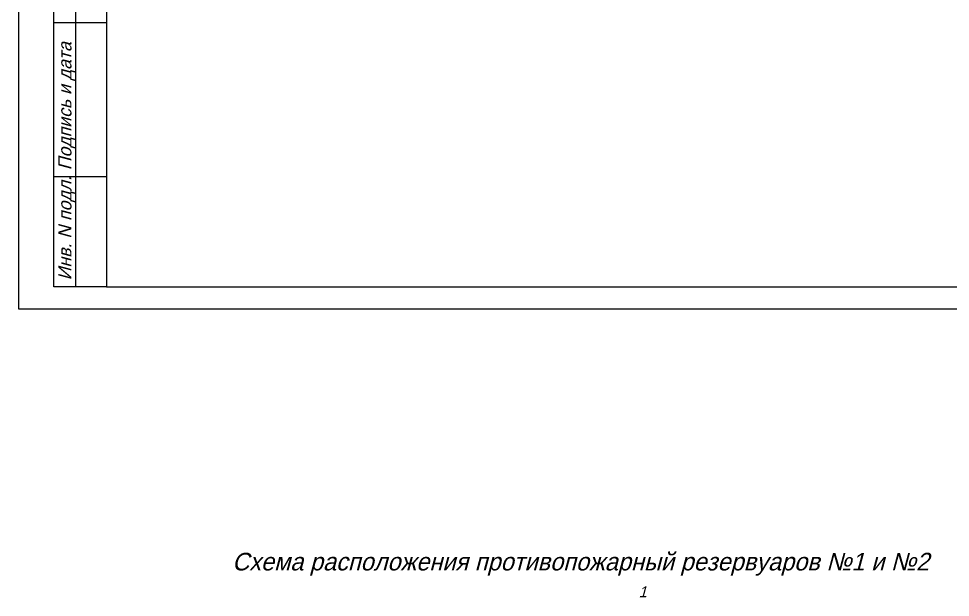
# Model space of a CAD drawing. Header units: millimetres. Extents: x 5929542 to 6152618, y 10240044 to 10382466.
# Drawn here: x 5985647 to 6006822, y 10318553 to 10331692 of the extents above; entities that cross this region are included whole.
import ezdxf

# ---------------------------------------------------------------- set-up
doc = ezdxf.new("R2010")
doc.units = ezdxf.units.MM
doc.styles.add('ГОСТ 2.304', font='mipgost.ttf', dxfattribs={"oblique": 15})

msp = doc.modelspace()

# ---------------------------------------------------------------- linework, layer by layer
at = {"ltscale": 2}
for p, q in [((5986446.65474, 10325600.26098), (5986446.65474, 10334100.26098)), ((5986946.65474, 10325600.26098), (5986946.65474, 10334100.26098)), ((5987646.65474, 10331600.26098), (5986446.65474, 10331600.26098)), ((5987646.65474, 10328100.26098), (5986446.65474, 10328100.26098)), ((5987646.65474, 10325600.26098), (5986446.65474, 10325600.26098))]:
    msp.add_line(p, q, dxfattribs=at)
for points in [[(5985646.65474, 10325100.26098), (6027646.65474, 10325100.26098), (6027646.65474, 10354800.26098), (5985646.65474, 10354800.26098)], [(5987646.65474, 10325600.26098), (6027146.65474, 10325600.26098), (6027146.65474, 10354300.26098), (5987646.65474, 10354300.26098)]]:
    msp.add_lwpolyline(points, close=True, dxfattribs=at)

# ---------------------------------------------------------------- texts
at = {"ltscale": 2, "style": 'ГОСТ 2.304', "oblique": 15}
for s, p in [('Подпись и дата', (5986846.65474, 10328250.26098)), ('Инв. N подл.', (5986846.65474, 10325750.26098))]:
    msp.add_text(s, height=300, rotation=90, dxfattribs=at).set_placement(p)
at = {"color": 0, "lineweight": 5, "ltscale": 2, "style": 'ГОСТ 2.304', "oblique": 15}
msp.add_text('Схема расположения противопожарный резервуаров №1 и №2 ', height=400, dxfattribs=at).set_placement((5990498.30567, 10319163.27732))
at = {"lineweight": 25, "ltscale": 2, "style": 'ГОСТ 2.304', "oblique": 15}
msp.add_text('1', height=250, dxfattribs=at).set_placement((5999737.13021, 10318552.62057))

doc.saveas('drawing.dxf')
